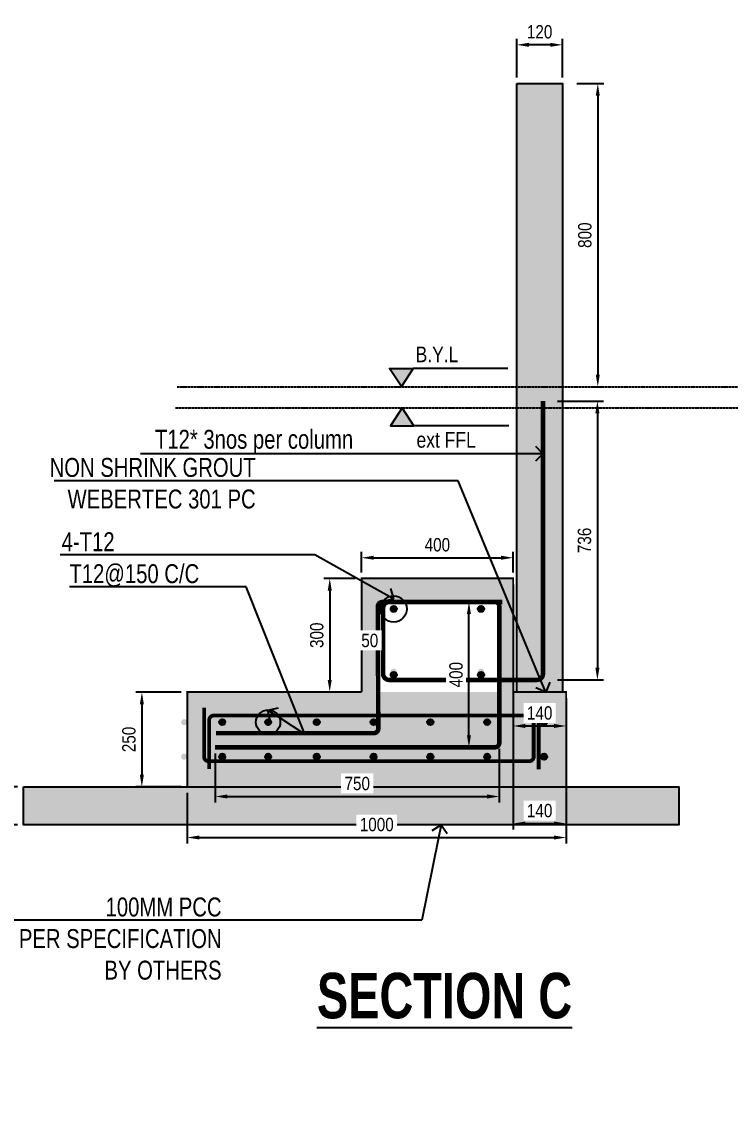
# Model space of a CAD drawing. Header units: centimetres. Extents: x -6122352 to 6876996, y -1694241 to 2592194.
# Drawn here: x 2996573 to 2998443, y -658857 to -655979 of the extents above; entities that cross this region are included whole.
import ezdxf
from ezdxf import colors
from ezdxf.entities.mleader import LeaderData, LeaderLine
from ezdxf.enums import TextEntityAlignment as Align
from ezdxf.math import Vec2, Vec3

# ---------------------------------------------------------------- set-up
doc = ezdxf.new("R2010")
doc.units = ezdxf.units.CM
doc.header["$MEASUREMENT"] = 0
doc.header["$PDMODE"] = 66
doc.header["$PDSIZE"] = 100
doc.linetypes.add('CENTER', pattern=[2, 1.25, -0.25, 0.25, -0.25])
doc.linetypes.add('MASTER PLAN (NICE 1-2)$0$CENTER', pattern=[2, 1.25, -0.25, 0.25, -0.25])
doc.layers.get('Defpoints').update_dxf_attribs({"color": 255, "linetype": 'CENTER'})
for name, color, linetype in [('00-MI-DIM', 7, 'Continuous'), ('A-GLASS HATCH', 7, 'Continuous'), ('JML-Dimension', 1, 'Continuous'), ('SECTION', 130, 'Continuous')]:
    doc.layers.add(name, color=color, linetype=linetype)
doc.styles.add('AR_TXT_1', font='swissc.ttf')
doc.styles.add('JWC 2.5MM', font='GOTHIC.TTF', dxfattribs={"width": 0.8, "height": 2.5})
doc.styles.add('JWC STD', font='swissc.ttf', dxfattribs={"width": 0.9})
doc.styles.add('txt-Pisa-std', font='arial.ttf', dxfattribs={"width": 0.8})
doc.dimstyles.new('JWC Swis', dxfattribs={"dimscale": 25, "dimtxt": 2.2, "dimasz": 2, "dimexe": 1, "dimexo": 1, "dimgap": 1, "dimtad": 1, "dimdec": 0, "dimzin": 0, "dimdsep": 46, "dimtxsty": 'AR_TXT_1', "dimcen": 0, "dimclrd": 1, "dimclre": 1, "dimclrt": 7, "dimadec": 0, "dimazin": 0, "dimtfac": 1, "dimtdec": 0, "dimtix": 1, "dimtofl": 0, "dimtmove": 0, "dimatfit": 3, "dimfxl": 1, "dimtfill": 1, "dimtfillclr": 256, "dimtolj": 1, "dimtzin": 0, "dimlwd": -1, "dimlwe": -1, "dimarcsym": 0})

# ---------------------------------------------------------------- blocks, each defined once
blk = doc.blocks.new('_Open90')
at = {"color": 0, "linetype": 'ByBlock', "lineweight": -2}
for p, q in [((0, 0), (-1, 0)), ((-0.5, 0.5), (0, 0)), ((0, 0), (-0.5, -0.5))]:
    blk.add_line(p, q, dxfattribs=at)
blk = doc.blocks.new('*D624')
at = {"layer": '00-MI-DIM', "color": 1, "ltscale": 20, "transparency": 16777216}
for p, q in [((2997009.8, -658014.4), (2997009.8, -658148.3)), ((2998009.8, -658014.4), (2998009.8, -658148.3)), ((2997041.8, -658132.3), (2997977.8, -658132.3))]:
    blk.add_line(p, q, dxfattribs=at)
for points in [[(2997041.8, -658126.9), (2997041.8, -658137.6), (2997009.8, -658132.3)], [(2997977.8, -658126.9), (2997977.8, -658137.6), (2998009.8, -658132.3)]]:
    blk.add_solid(points, dxfattribs=at)
at = {"layer": 'Defpoints', "color": 0, "ltscale": 20, "transparency": 16777216}
for p in [(2997009.8, -657998.4), (2998009.8, -657998.4), (2998009.8, -658132.3)]:
    blk.add_point(p, dxfattribs=at)
at = {"layer": '00-MI-DIM', "color": 7, "ltscale": 20, "transparency": 16777216, "insert": (2997509.8, -658098.2), "char_height": 35.2, "attachment_point": 5, "style": 'AR_TXT_1', "bg_fill": 3, "box_fill_scale": 1.25, "bg_fill_color": 256, "bg_fill_true_color": 13158600, "bg_fill_transparency": 0}
blk.add_mtext('\\A1;1000', dxfattribs=at)
blk = doc.blocks.new('*D623')
at = {"layer": '00-MI-DIM', "color": 1, "ltscale": 20, "transparency": 16777216}
for p, q in [((2996993.8, -657748.4), (2996873.8, -657748.4)), ((2996889.8, -657780.4), (2996889.8, -657966.4)), ((2996993.8, -657998.4), (2996873.8, -657998.4))]:
    blk.add_line(p, q, dxfattribs=at)
for points in [[(2996884.5, -657780.4), (2996895.1, -657780.4), (2996889.8, -657748.4)], [(2996884.5, -657966.4), (2996895.1, -657966.4), (2996889.8, -657998.4)]]:
    blk.add_solid(points, dxfattribs=at)
at = {"layer": 'Defpoints', "color": 0, "ltscale": 20, "transparency": 16777216}
for p in [(2997009.8, -657748.4), (2996889.8, -657998.4), (2997009.8, -657998.4)]:
    blk.add_point(p, dxfattribs=at)
at = {"layer": '00-MI-DIM', "color": 7, "ltscale": 20, "transparency": 16777216, "insert": (2996855.7, -657873.4), "char_height": 35.2, "attachment_point": 5, "rotation": 90, "style": 'AR_TXT_1', "bg_fill": 3, "box_fill_scale": 1.25, "bg_fill_color": 256, "bg_fill_true_color": 13158600, "bg_fill_transparency": 0}
blk.add_mtext('\\A1;250', dxfattribs=at)
blk = doc.blocks.new('*D619')
at = {"layer": '00-MI-DIM', "color": 1, "ltscale": 20, "transparency": 16777216}
for p, q in [((2997869.8, -657464.4), (2997869.8, -658111.5)), ((2998009.8, -657764.4), (2998009.8, -658111.5)), ((2997901.8, -658095.5), (2997977.8, -658095.5))]:
    blk.add_line(p, q, dxfattribs=at)
for points in [[(2997901.8, -658090.2), (2997901.8, -658100.8), (2997869.8, -658095.5)], [(2997977.8, -658090.2), (2997977.8, -658100.8), (2998009.8, -658095.5)]]:
    blk.add_solid(points, dxfattribs=at)
at = {"layer": 'Defpoints', "color": 0, "ltscale": 20, "transparency": 16777216}
for p in [(2997869.8, -657448.4), (2998009.8, -657748.4), (2998009.8, -658095.5)]:
    blk.add_point(p, dxfattribs=at)
at = {"layer": '00-MI-DIM', "color": 7, "ltscale": 20, "transparency": 16777216, "insert": (2997939.8, -658061.4), "char_height": 35.2, "attachment_point": 5, "style": 'AR_TXT_1', "bg_fill": 3, "box_fill_scale": 1.25, "bg_fill_color": 256, "bg_fill_true_color": 13158600, "bg_fill_transparency": 0}
blk.add_mtext('\\A1;140', dxfattribs=at)
blk = doc.blocks.new('*D618')
at = {"layer": '00-MI-DIM', "color": 1, "ltscale": 20, "transparency": 16777216}
for p, q in [((2997879.7, -656126.4), (2997879.7, -656023.9)), ((2997999.7, -656126.4), (2997999.7, -656023.9)), ((2997967.7, -656039.9), (2997911.7, -656039.9))]:
    blk.add_line(p, q, dxfattribs=at)
for points in [[(2997911.7, -656034.6), (2997911.7, -656045.3), (2997879.7, -656039.9)], [(2997967.7, -656034.6), (2997967.7, -656045.3), (2997999.7, -656039.9)]]:
    blk.add_solid(points, dxfattribs=at)
at = {"layer": 'Defpoints', "color": 0, "ltscale": 20, "transparency": 16777216}
for p in [(2997879.7, -656039.9), (2997879.7, -656142.4), (2997999.7, -656142.4)]:
    blk.add_point(p, dxfattribs=at)
at = {"layer": '00-MI-DIM', "color": 7, "ltscale": 20, "transparency": 16777216, "insert": (2997939.7, -656005.8), "char_height": 35.2, "attachment_point": 5, "style": 'AR_TXT_1', "bg_fill": 3, "box_fill_scale": 1.25, "bg_fill_color": 256, "bg_fill_true_color": 13158600, "bg_fill_transparency": 0}
blk.add_mtext('\\A1;120', dxfattribs=at)
blk = doc.blocks.new('*D617')
at = {"layer": '00-MI-DIM', "color": 1, "ltscale": 20, "transparency": 16777216}
for p, q in [((2996561.7, -657998.4), (2996511.6, -657998.4)), ((2996527.6, -658066.5), (2996527.6, -658030.4)), ((2996561.7, -658098.5), (2996511.6, -658098.5))]:
    blk.add_line(p, q, dxfattribs=at)
for points in [[(2996522.3, -658030.4), (2996532.9, -658030.4), (2996527.6, -657998.4)], [(2996522.3, -658066.5), (2996532.9, -658066.5), (2996527.6, -658098.5)]]:
    blk.add_solid(points, dxfattribs=at)
at = {"layer": 'Defpoints', "color": 0, "ltscale": 20, "transparency": 16777216}
for p in [(2996577.7, -657998.4), (2996577.7, -658098.5)]:
    blk.add_point(p, dxfattribs=at)
at = {"layer": '00-MI-DIM', "color": 7, "ltscale": 20, "transparency": 16777216, "insert": (2996493.5, -658048.4), "char_height": 35.2, "attachment_point": 5, "rotation": 90, "style": 'AR_TXT_1', "bg_fill": 3, "box_fill_scale": 1.25, "bg_fill_color": 256, "bg_fill_true_color": 13158600, "bg_fill_transparency": 0}
blk.add_mtext('\\A1;100', dxfattribs=at)
at = {"layer": 'Defpoints', "color": 0, "ltscale": 20, "transparency": 16777216}
blk.add_point((2996527.6, -657998.4), dxfattribs=at)
blk = doc.blocks.new('*D616')
at = {"layer": '00-MI-DIM', "color": 1, "ltscale": 20, "transparency": 16777216}
for p, q in [((2997986.9, -656980.2), (2998108.2, -656980.2)), ((2998092.2, -657012.2), (2998092.2, -657684.3)), ((2997986.9, -657716.3), (2998108.2, -657716.3))]:
    blk.add_line(p, q, dxfattribs=at)
for points in [[(2998086.9, -657012.2), (2998097.6, -657012.2), (2998092.2, -656980.2)], [(2998086.9, -657684.3), (2998097.6, -657684.3), (2998092.2, -657716.3)]]:
    blk.add_solid(points, dxfattribs=at)
at = {"layer": 'Defpoints', "color": 0, "ltscale": 20, "transparency": 16777216}
for p in [(2997970.9, -656980.2), (2997970.9, -657716.3), (2998092.2, -657716.3)]:
    blk.add_point(p, dxfattribs=at)
at = {"layer": '00-MI-DIM', "color": 7, "ltscale": 20, "transparency": 16777216, "insert": (2998058.2, -657348.2), "char_height": 35.2, "attachment_point": 5, "rotation": 90, "style": 'AR_TXT_1', "bg_fill": 3, "box_fill_scale": 1.25, "bg_fill_color": 256, "bg_fill_true_color": 13158600, "bg_fill_transparency": 0}
blk.add_mtext('\\A1;736', dxfattribs=at)
blk = doc.blocks.new('*D601')
at = {"layer": '00-MI-DIM', "color": 1, "ltscale": 20, "transparency": 16777216}
for p, q in [((2997833.2, -657898.3), (2997833.2, -658040)), ((2997083.3, -657910.3), (2997083.3, -658040)), ((2997115.3, -658024), (2997801.2, -658024))]:
    blk.add_line(p, q, dxfattribs=at)
for points in [[(2997115.3, -658018.7), (2997115.3, -658029.3), (2997083.3, -658024)], [(2997801.2, -658018.7), (2997801.2, -658029.3), (2997833.2, -658024)]]:
    blk.add_solid(points, dxfattribs=at)
at = {"layer": 'Defpoints', "color": 0, "ltscale": 20, "transparency": 16777216}
for p in [(2997083.3, -657894.3), (2997833.2, -657882.3), (2997833.2, -658024)]:
    blk.add_point(p, dxfattribs=at)
at = {"layer": '00-MI-DIM', "color": 7, "ltscale": 20, "transparency": 16777216, "insert": (2997458.3, -657989.9), "char_height": 35.2, "attachment_point": 5, "style": 'AR_TXT_1', "bg_fill": 3, "box_fill_scale": 1.25, "bg_fill_color": 256, "bg_fill_true_color": 13158600, "bg_fill_transparency": 0}
blk.add_mtext('\\A1;750', dxfattribs=at)
blk = doc.blocks.new('*D600')
at = {"layer": '00-MI-DIM', "color": 1, "ltscale": 20, "transparency": 16777216}
for p, q in [((2997740.8, -657510.6), (2997737.1, -657510.6)), ((2997753.1, -657862.3), (2997753.1, -657542.6)), ((2997740.8, -657894.3), (2997737.1, -657894.3))]:
    blk.add_line(p, q, dxfattribs=at)
for points in [[(2997747.8, -657542.6), (2997758.4, -657542.6), (2997753.1, -657510.6)], [(2997747.8, -657862.3), (2997758.4, -657862.3), (2997753.1, -657894.3)]]:
    blk.add_solid(points, dxfattribs=at)
at = {"layer": 'Defpoints', "color": 0, "ltscale": 20, "transparency": 16777216}
for p in [(2997753.1, -657510.6), (2997756.8, -657510.6), (2997756.8, -657894.3)]:
    blk.add_point(p, dxfattribs=at)
at = {"layer": '00-MI-DIM', "color": 7, "ltscale": 20, "transparency": 16777216, "insert": (2997719.1, -657702.5), "char_height": 35.2, "attachment_point": 5, "rotation": 90, "style": 'AR_TXT_1', "bg_fill": 3, "box_fill_scale": 1.25, "bg_fill_color": 256, "bg_fill_true_color": 13158600, "bg_fill_transparency": 0}
blk.add_mtext('\\A1;400', dxfattribs=at)
blk = doc.blocks.new('*D598')
at = {"layer": '00-MI-DIM', "color": 1, "ltscale": 20, "transparency": 16777216}
for p, q in [((2997469.8, -657614.4), (2997469.8, -657662.3)), ((2997513, -657614.2), (2997513, -657662.3))]:
    blk.add_line(p, q, dxfattribs=at)
at = {"layer": '00-MI-DIM', "color": 7, "ltscale": 20, "transparency": 16777216, "insert": (2997491.4, -657612.3), "char_height": 35.2, "attachment_point": 5, "style": 'AR_TXT_1', "bg_fill": 3, "box_fill_scale": 1.25, "bg_fill_color": 256, "bg_fill_true_color": 13158600, "bg_fill_transparency": 0}
blk.add_mtext('\\A1;50', dxfattribs=at)
at = {"layer": 'Defpoints', "color": 0, "ltscale": 20, "transparency": 16777216}
for p in [(2997469.8, -657598.4), (2997513, -657598.2), (2997513, -657646.3)]:
    blk.add_point(p, dxfattribs=at)
blk = doc.blocks.new('*D595')
at = {"layer": '00-MI-DIM', "color": 1, "ltscale": 20, "transparency": 16777216}
for p, q in [((2997453.8, -657448.4), (2997369.7, -657448.4)), ((2997385.7, -657480.4), (2997385.7, -657716.4)), ((2997453.8, -657748.4), (2997369.7, -657748.4))]:
    blk.add_line(p, q, dxfattribs=at)
for points in [[(2997380.4, -657480.4), (2997391, -657480.4), (2997385.7, -657448.4)], [(2997380.4, -657716.4), (2997391, -657716.4), (2997385.7, -657748.4)]]:
    blk.add_solid(points, dxfattribs=at)
at = {"layer": 'Defpoints', "color": 0, "ltscale": 20, "transparency": 16777216}
for p in [(2997469.8, -657448.4), (2997385.7, -657748.4), (2997469.8, -657748.4)]:
    blk.add_point(p, dxfattribs=at)
at = {"layer": '00-MI-DIM', "color": 7, "ltscale": 20, "transparency": 16777216, "insert": (2997351.6, -657598.4), "char_height": 35.2, "attachment_point": 5, "rotation": 90, "style": 'AR_TXT_1', "bg_fill": 3, "box_fill_scale": 1.25, "bg_fill_color": 256, "bg_fill_true_color": 13158600, "bg_fill_transparency": 0}
blk.add_mtext('\\A1;300', dxfattribs=at)
blk = doc.blocks.new('*D594')
at = {"layer": '00-MI-DIM', "color": 1, "ltscale": 20, "transparency": 16777216}
for p, q in [((2997469.8, -657432.4), (2997469.8, -657377.8)), ((2997869.8, -657432.4), (2997869.8, -657377.8)), ((2997501.8, -657393.8), (2997837.8, -657393.8))]:
    blk.add_line(p, q, dxfattribs=at)
for points in [[(2997501.8, -657388.4), (2997501.8, -657399.1), (2997469.8, -657393.8)], [(2997837.8, -657388.4), (2997837.8, -657399.1), (2997869.8, -657393.8)]]:
    blk.add_solid(points, dxfattribs=at)
at = {"layer": 'Defpoints', "color": 0, "ltscale": 20, "transparency": 16777216}
for p in [(2997869.8, -657393.8), (2997469.8, -657448.4), (2997869.8, -657448.4)]:
    blk.add_point(p, dxfattribs=at)
at = {"layer": '00-MI-DIM', "color": 7, "ltscale": 20, "transparency": 16777216, "insert": (2997669.8, -657359.7), "char_height": 35.2, "attachment_point": 5, "style": 'AR_TXT_1', "bg_fill": 3, "box_fill_scale": 1.25, "bg_fill_color": 256, "bg_fill_true_color": 13158600, "bg_fill_transparency": 0}
blk.add_mtext('\\A1;400', dxfattribs=at)
blk = doc.blocks.new('*D593')
at = {"layer": '00-MI-DIM', "color": 1, "ltscale": 20, "transparency": 16777216}
for p, q in [((2997869.8, -657764.4), (2997869.8, -657853.8)), ((2998009.8, -657764.4), (2998009.8, -657853.8)), ((2997901.8, -657837.8), (2997977.8, -657837.8))]:
    blk.add_line(p, q, dxfattribs=at)
for points in [[(2997901.8, -657832.5), (2997901.8, -657843.1), (2997869.8, -657837.8)], [(2997977.8, -657832.5), (2997977.8, -657843.1), (2998009.8, -657837.8)]]:
    blk.add_solid(points, dxfattribs=at)
at = {"layer": 'Defpoints', "color": 0, "ltscale": 20, "transparency": 16777216}
for p in [(2997869.8, -657748.4), (2998009.8, -657748.4), (2998009.8, -657837.8)]:
    blk.add_point(p, dxfattribs=at)
at = {"layer": '00-MI-DIM', "color": 7, "ltscale": 20, "transparency": 16777216, "insert": (2997939.8, -657803.7), "char_height": 35.2, "attachment_point": 5, "style": 'AR_TXT_1', "bg_fill": 3, "box_fill_scale": 1.25, "bg_fill_color": 256, "bg_fill_true_color": 13158600, "bg_fill_transparency": 0}
blk.add_mtext('\\A1;140', dxfattribs=at)
blk = doc.blocks.new('*U116')
at = {"layer": 'JML-Dimension'}
h = blk.add_hatch(color=10, dxfattribs=at)
h.dxf.hatch_style = 1
h.paths.add_polyline_path([(0, 0), (-1.54, 2.37), (1.54, 2.37)])
blk.add_line((13.98, 2.37), (1.54, 2.37), dxfattribs=at)
blk.add_lwpolyline([(0, 0), (-1.54, 2.37), (1.54, 2.37), (0, 0)], dxfattribs=at)
at = {"color": 5, "style": 'txt-Pisa-std', "width": 0.8}
blk.add_attdef('+0.0', text='', height=2.5, dxfattribs=at).set_placement((1.87, 2.37), align=Align.BOTTOM_LEFT)
blk = doc.blocks.new('*D575')
at = {"layer": '00-MI-DIM', "color": 1, "ltscale": 20, "transparency": 16777216}
for p, q in [((2998038.1, -656142.4), (2998109.2, -656142.4)), ((2998093.2, -656174.4), (2998093.2, -656910.4)), ((2998081.1, -656942.4), (2998109.2, -656942.4))]:
    blk.add_line(p, q, dxfattribs=at)
for points in [[(2998087.9, -656174.4), (2998098.6, -656174.4), (2998093.2, -656142.4)], [(2998087.9, -656910.4), (2998098.6, -656910.4), (2998093.2, -656942.4)]]:
    blk.add_solid(points, dxfattribs=at)
at = {"layer": 'Defpoints', "color": 0, "ltscale": 20, "transparency": 16777216}
for p in [(2998022.1, -656142.4), (2998065.1, -656942.4), (2998093.2, -656942.4)]:
    blk.add_point(p, dxfattribs=at)
at = {"layer": '00-MI-DIM', "color": 7, "ltscale": 20, "transparency": 16777216, "insert": (2998059.2, -656542.4), "char_height": 35.2, "attachment_point": 5, "rotation": 90, "style": 'AR_TXT_1', "bg_fill": 3, "box_fill_scale": 1.25, "bg_fill_color": 256, "bg_fill_true_color": 13158600, "bg_fill_transparency": 0}
blk.add_mtext('\\A1;800', dxfattribs=at)

msp = doc.modelspace()

# ---------------------------------------------------------------- hatches: boundary and pattern name
at = {"layer": 'A-GLASS HATCH'}
h = msp.add_hatch(dxfattribs=at)
h.set_pattern_fill('DOTS', color=256, scale=250)
h.paths.add_polyline_path([(2996577.67427, -657998.35848), (2998307.21221, -657998.35848), (2998307.21221, -658098.47966), (2996577.67427, -658098.47966)])
at = {"layer": 'SECTION', "ltscale": 20, "transparency": 33554592}
h = msp.add_hatch(dxfattribs=at)
h.set_pattern_fill('AR-CONC', color=8, scale=3)
h.set_pattern_definition([(50, (-6611743.943, -3485744.252), (21.517805478, -1.88256405), [2.25, -24.75]), (355, (-6611743.943, -3485744.252), (-4.16254001, 22.56576401), [1.8, -19.8]), (100.45144446, (-6611742.15, -3485744.409), (17.3552654, 20.68319973), [1.91220576, -21.03426336]), (46.1842, (-6611743.943, -3485738.252), (32.01723992, -4.965578424), [3.375, -37.125]), (96.6356355, (-6611741.275, -3485738.666), (28.03985837, 29.22355802), [2.86831026, -31.5514128]), (351.184164, (-6611743.943, -3485738.252), (28.03985835, 29.22355801), [2.7, -29.70000003]), (21, (-6611740.943, -3485739.752), (17.907211564, -12.07856672), [2.25, -24.75]), (326, (-6611740.943, -3485739.752), (7.29945996, 21.75450135), [1.8, -19.8]), (71.45144474, (-6611739.45, -3485740.759), (25.2066713, 9.675934584), [1.9122057, -21.03426336]), (37.5, (-6611743.943, -3485744.252), (0.3647956595, 9.986815615), [0, -19.56, 0, -20.1, 0, -19.875]), (7.5, (-6611743.943, -3485744.252), (7.892086123, 11.832351356), [0, -11.46, 0, -19.11, 0, -7.575]), (327.5, (-6611750.633, -3485744.252), (16.014673085, -0.676646152), [0, -7.5, 0, -23.4, 0, -31.05]), (317.5, (-6611753.633, -3485744.252), (17.49558508, 3.00314947), [0, -9.75, 0, -15.54, 0, -22.05])])
h.paths.add_polyline_path([(2997999.7802, -657962.35848), (2997999.74996, -656142.35848), (2997879.74996, -656142.35848), (2997879.7802, -657962.35848)])
h = msp.add_hatch(dxfattribs=at)
h.set_pattern_fill('AR-CONC', color=8, scale=3)
h.set_pattern_definition([(50, (-6611743.943, -3485530.252), (21.517805478, -1.88256405), [2.25, -24.75]), (355, (-6611743.943, -3485530.252), (-4.16254001, 22.56576401), [1.8, -19.8]), (100.45144446, (-6611742.15, -3485530.409), (17.3552654, 20.68319973), [1.91220576, -21.03426336]), (46.1842, (-6611743.943, -3485524.252), (32.01723992, -4.965578424), [3.375, -37.125]), (96.6356355, (-6611741.275, -3485524.666), (28.03985837, 29.22355802), [2.86831026, -31.5514128]), (351.184164, (-6611743.943, -3485524.252), (28.03985835, 29.22355801), [2.7, -29.70000003]), (21, (-6611740.943, -3485525.752), (17.907211564, -12.07856672), [2.25, -24.75]), (326, (-6611740.943, -3485525.752), (7.29945996, 21.75450135), [1.8, -19.8]), (71.45144474, (-6611739.45, -3485526.759), (25.2066713, 9.675934584), [1.9122057, -21.03426336]), (37.5, (-6611743.943, -3485530.252), (0.3647956595, 9.986815615), [0, -19.56, 0, -20.1, 0, -19.875]), (7.5, (-6611743.943, -3485530.252), (7.892086123, 11.832351356), [0, -11.46, 0, -19.11, 0, -7.575]), (327.5, (-6611750.633, -3485530.252), (16.014673085, -0.676646152), [0, -7.5, 0, -23.4, 0, -31.05]), (317.5, (-6611753.633, -3485530.252), (17.49558508, 3.00314947), [0, -9.75, 0, -15.54, 0, -22.05])])
edge = h.paths.add_edge_path(flags=17)
edge.add_arc((2997554.54403, -657528.98555), 8, 0, 360)
edge = h.paths.add_edge_path(flags=17)
edge.add_arc((2997785.01637, -657528.98555), 8, 0, 360)
edge = h.paths.add_edge_path(flags=17)
edge.add_arc((2997554.54403, -657694.11198), 8, 0, 360)
edge = h.paths.add_edge_path(flags=17)
edge.add_arc((2997785.01637, -657694.11198), 8, 0, 360)
h.paths.add_polyline_path([(2997513.89175, -657748.35848), (2997513.89175, -657810.31679), (2997833.23738, -657810.31679), (2997833.23738, -657748.35848)], flags=17)
h.paths.add_polyline_path([(2997009.7802, -657810.31679), (2997009.7802, -657936.40017), (2997937.33239, -657936.40017), (2997937.33239, -657810.31679)], flags=17)
edge = h.paths.add_edge_path(flags=16)
edge.add_arc((2997501.30176, -657827.83347), 8, 0, 360)
edge = h.paths.add_edge_path(flags=16)
edge.add_arc((2997651.30176, -657827.83347), 8, 0, 360)
edge = h.paths.add_edge_path(flags=16)
edge.add_arc((2997501.30176, -657918.88349), 8, 0, 360)
edge = h.paths.add_edge_path(flags=16)
edge.add_arc((2997651.30176, -657918.88349), 8, 0, 360)
edge = h.paths.add_edge_path(flags=16)
edge.add_arc((2997351.30176, -657827.83347), 8, 0, 360)
edge = h.paths.add_edge_path(flags=16)
edge.add_arc((2997801.30176, -657827.83347), 8, 0, 360)
edge = h.paths.add_edge_path(flags=16)
edge.add_arc((2997351.30176, -657918.88349), 8, 0, 360)
edge = h.paths.add_edge_path(flags=16)
edge.add_arc((2997801.30176, -657918.88349), 8, 0, 360)
edge = h.paths.add_edge_path(flags=16)
edge.add_arc((2997223.16513, -657827.83347), 8, 0, 360)
edge = h.paths.add_edge_path(flags=16)
edge.add_arc((2997223.16513, -657918.88349), 8, 0, 360)
edge = h.paths.add_edge_path(flags=16)
edge.add_arc((2997101.84229, -657827.83347), 8, 0, 360)
edge = h.paths.add_edge_path(flags=16)
edge.add_arc((2997101.84229, -657918.88349), 8, 0, 360)
edge = h.paths.add_edge_path()
edge.add_arc((2997001.30176, -657827.83347), 8, 0, 360)
edge = h.paths.add_edge_path()
edge.add_arc((2997001.30176, -657918.88349), 8, 0, 360)
h.paths.add_polyline_path([(2997513.89175, -657810.31679), (2997513.89175, -657748.35848), (2997469.7802, -657748.35848), (2997009.7802, -657748.35848), (2997009.7802, -657998.35848), (2998009.7802, -657998.35848), (2998009.7802, -657748.35848), (2997833.23738, -657748.35848), (2997833.23738, -657810.31679), (2997937.33239, -657810.31679), (2997937.33239, -657936.40017), (2997009.7802, -657936.40017), (2997009.7802, -657810.31679)])
edge = h.paths.add_edge_path(flags=16)
edge.add_arc((2997951.30176, -657827.83347), 8, 0, 360)
edge = h.paths.add_edge_path(flags=16)
edge.add_arc((2997951.30176, -657918.88349), 8, 0, 360)
h.paths.add_polyline_path([(2997833.23738, -657510.06098), (2997833.23738, -657748.35848), (2997869.7802, -657748.35848), (2997869.7802, -657448.35848), (2997469.7802, -657448.35848), (2997469.7802, -657748.35848), (2997513.89175, -657748.35848), (2997513.89175, -657510.06098)])
at = {"layer": 'SECTION'}
h = msp.add_hatch(color=2, dxfattribs=at)
h.dxf.hatch_style = 1
h.paths.add_polyline_path([(2997546.54403, -657528.98555, 1), (2997562.54403, -657528.98555, 1)])
h = msp.add_hatch(color=2, dxfattribs=at)
h.dxf.hatch_style = 1
h.paths.add_polyline_path([(2997777.01637, -657528.98555, 1), (2997793.01637, -657528.98555, 1)])
h = msp.add_hatch(color=2, dxfattribs=at)
h.dxf.hatch_style = 1
h.paths.add_polyline_path([(2997546.54403, -657702.76851, 1), (2997562.54403, -657702.76851, 1)])
h = msp.add_hatch(color=2, dxfattribs=at)
h.dxf.hatch_style = 1
h.paths.add_polyline_path([(2997777.01637, -657702.76851, 1), (2997793.01637, -657702.76851, 1)])
h = msp.add_hatch(color=2, dxfattribs=at)
h.dxf.hatch_style = 1
h.paths.add_polyline_path([(2997093.84229, -657827.83347, 1), (2997109.84229, -657827.83347, 1)])
h = msp.add_hatch(color=2, dxfattribs=at)
h.dxf.hatch_style = 1
h.paths.add_polyline_path([(2997215.16513, -657827.83347, 1), (2997231.16513, -657827.83347, 1)])
h = msp.add_hatch(color=2, dxfattribs=at)
h.dxf.hatch_style = 1
h.paths.add_polyline_path([(2997343.30176, -657827.83347, 1), (2997359.30176, -657827.83347, 1)])
h = msp.add_hatch(color=2, dxfattribs=at)
h.dxf.hatch_style = 1
h.paths.add_polyline_path([(2997493.30176, -657827.83347, 1), (2997509.30176, -657827.83347, 1)])
h = msp.add_hatch(color=2, dxfattribs=at)
h.dxf.hatch_style = 1
h.paths.add_polyline_path([(2997643.30176, -657827.83347, 1), (2997659.30176, -657827.83347, 1)])
h = msp.add_hatch(color=2, dxfattribs=at)
h.dxf.hatch_style = 1
h.paths.add_polyline_path([(2997793.30176, -657827.83347, 1), (2997809.30176, -657827.83347, 1)])
h = msp.add_hatch(color=2, dxfattribs=at)
h.dxf.hatch_style = 1
h.paths.add_polyline_path([(2997943.30176, -657827.83347, 1), (2997959.30176, -657827.83347, 1)])
h = msp.add_hatch(color=2, dxfattribs=at)
h.dxf.hatch_style = 1
h.paths.add_polyline_path([(2997109.84229, -657918.88349, 1), (2997093.84229, -657918.88349, 1)])
h = msp.add_hatch(color=2, dxfattribs=at)
h.dxf.hatch_style = 1
h.paths.add_polyline_path([(2997231.16513, -657918.88349, 1), (2997215.16513, -657918.88349, 1)])
h = msp.add_hatch(color=2, dxfattribs=at)
h.dxf.hatch_style = 1
h.paths.add_polyline_path([(2997359.30176, -657918.88349, 1), (2997343.30176, -657918.88349, 1)])
h = msp.add_hatch(color=2, dxfattribs=at)
h.dxf.hatch_style = 1
h.paths.add_polyline_path([(2997509.30176, -657918.88349, 1), (2997493.30176, -657918.88349, 1)])
h = msp.add_hatch(color=2, dxfattribs=at)
h.dxf.hatch_style = 1
h.paths.add_polyline_path([(2997659.30176, -657918.88349, 1), (2997643.30176, -657918.88349, 1)])
h = msp.add_hatch(color=2, dxfattribs=at)
h.dxf.hatch_style = 1
h.paths.add_polyline_path([(2997809.30176, -657918.88349, 1), (2997793.30176, -657918.88349, 1)])
h = msp.add_hatch(color=2, dxfattribs=at)
h.dxf.hatch_style = 1
h.paths.add_polyline_path([(2997959.30176, -657918.88349, 1), (2997943.30176, -657918.88349, 1)])

# ---------------------------------------------------------------- linework, layer by layer
at = {"color": 0, "linetype": 'MASTER PLAN (NICE 1-2)$0$CENTER', "ltscale": 2}
for points in [[(2996982.89041, -656942.35848), (3000829.97826, -656942.35848)], [(2996978.29204, -656998.11887), (3000825.37989, -656998.11887)]]:
    msp.add_lwpolyline(points, dxfattribs=at)
at = {"color": 12, "ltscale": 20, "const_width": 12}
msp.add_lwpolyline([(2997841.28148, -657510.61389), (2997542.6754, -657510.61389, 0.4142135624), (2997526.6754, -657526.61389), (2997526.6754, -657700.27709, 0.4142135624), (2997542.6754, -657716.27709), (2997932.59368, -657716.27709, 0.4142135624), (2997948.59368, -657700.27709), (2997948.59368, -656980.21977)], format="xyb", dxfattribs=at)
at = {"color": 5, "ltscale": 20, "const_width": 12}
msp.add_lwpolyline([(2997085.1971, -657856.86699), (2997501.85119, -657856.86699, 0.4152021936), (2997513.85112, -657844.8265), (2997512.76397, -657522.63363, -0.4146966643), (2997524.7432, -657510.59315), (2997821.21668, -657510.08171, -0.4147189189), (2997833.23738, -657522.08169), (2997833.23738, -657882.33965, -0.4142135624), (2997821.23738, -657894.33965), (2997083.2648, -657894.33965)], format="xyb", dxfattribs=at)
at = {"color": 8, "ltscale": 20, "const_width": 10}
for points in [[(2997054.01323, -657789.8962), (2997054.01323, -657918.94652, 0.4142135624), (2997066.01323, -657930.94652), (2997912.11009, -657930.94652, 0.4142135624), (2997924.11009, -657918.94652), (2997924.11009, -657789.04097)], [(2997067.51099, -657951.47912), (2997067.51099, -657822.4288, -0.4142135624), (2997079.51099, -657810.4288), (2997925.33239, -657810.31679, -0.4142135624), (2997937.33239, -657822.31679), (2997937.33239, -657952.22235)]]:
    msp.add_lwpolyline(points, format="xyb", dxfattribs=at)
at = {"ltscale": 20}
msp.add_lwpolyline([(2996577.67427, -657998.35848), (2998307.21221, -657998.35848), (2998307.21221, -658098.47966), (2996577.67427, -658098.47966)], close=True, dxfattribs=at)
at = {"layer": 'SECTION', "color": 0, "ltscale": 20}
msp.add_lwpolyline([(2997879.74996, -656142.35848), (2997999.74996, -656142.35848), (2997999.7802, -657748.35848), (2997879.7802, -657748.35848)], close=True, dxfattribs=at)
at = {"layer": 'SECTION', "color": 38, "true_color": 0x612b05, "const_width": 5}
for points in [[(2997469.7802, -657748.35848), (2997469.7802, -657448.35848), (2997869.7802, -657448.35848), (2997869.7802, -657748.35848)], [(2997869.7802, -657748.35848), (2998009.7802, -657748.35848), (2998009.7802, -657998.35848), (2997009.7802, -657998.35848), (2997009.7802, -657748.35848), (2997469.7802, -657748.35848)]]:
    msp.add_lwpolyline(points, dxfattribs=at)
at = {"layer": 'SECTION', "color": 6, "ltscale": 20}
for centre, radius in [((2997554.54403, -657528.98555), 34.66339), ((2997223.16513, -657827.83347), 32.11171)]:
    msp.add_circle(centre, radius, dxfattribs=at)
at = {"layer": 'SECTION'}
for centre in [(2997554.54403, -657528.98555), (2997785.01637, -657528.98555), (2997554.54403, -657702.76851), (2997785.01637, -657702.76851), (2997101.84229, -657827.83347), (2997223.16513, -657827.83347), (2997351.30176, -657827.83347), (2997501.30176, -657827.83347), (2997651.30176, -657827.83347), (2997801.30176, -657827.83347), (2997951.30176, -657827.83347), (2997101.84229, -657918.88349), (2997223.16513, -657918.88349), (2997351.30176, -657918.88349), (2997501.30176, -657918.88349), (2997651.30176, -657918.88349), (2997801.30176, -657918.88349), (2997951.30176, -657918.88349)]:
    msp.add_circle(centre, 8, dxfattribs=at)

# ---------------------------------------------------------------- block references
at = {"layer": 'SECTION', "color": 6}
ref = msp.add_blockref('*U116', (2997574.76479, -656942.22752), dxfattribs=dict(at, xscale=20.09523259068813, yscale=20.09523259068813, zscale=20.09523259068813))
ref.add_attrib('+0.0', 'B.Y.L ', (2997612.35471, -656877.73416), dxfattribs={"layer": 'JML-Dimension', "color": 5, "height": 41.340226, "style": 'txt-Pisa-std', "width": 0.8})
ref = msp.add_blockref('*U116', (2997577.11814, -656998.11887), dxfattribs=dict(at, xscale=-20.09523259068813, yscale=20.09523259068813, zscale=20.09523259068813, rotation=179.9999999991332))
ref.add_attrib('+0.0', 'ext FFL', (2997614.70805, -657103.27567), dxfattribs={"layer": 'JML-Dimension', "color": 5, "height": 41.340226, "style": 'txt-Pisa-std', "width": 0.8})

# ---------------------------------------------------------------- texts
at = {"layer": 'SECTION', "color": 0, "insert": (2997351.97964, -658489.47175), "char_height": 120, "attachment_point": 1, "style": 'JWC STD'}
msp.add_mtext_dynamic_manual_height_columns('{\\fSwis721 Cn BT|b1|i0|c0|p34;\\LSECTION C}', width=1995.6601303, gutter_width=10, heights=[0], dxfattribs=at)

# ---------------------------------------------------------------- leaders
at = {"layer": 'SECTION', "color": 0, "ltscale": 20}
ml = msp.add_multileader_mtext('Standard', dxfattribs=at)
ml.set_content('T12* 3nos per column', style='JWC 2.5MM')
ml.set_leader_properties()
ml.set_arrow_properties(name='OPEN90')
ml.build(insert=Vec2(0, 0))
ml.multileader.update_dxf_attribs({"text_right_attachment_type": 6, "dogleg_length": 0.36, "arrow_head_size": 40, "scale": 20})
ctx = ml.context
ctx.base_point, ctx.scale, ctx.char_height, ctx.arrow_head_size, ctx.landing_gap_size, ctx.plane_origin = Vec3(2996877.71331, -657087.82015), 20, 50, 40, 1.8, Vec3(2997628.92311, -657444.49971)
ctx.right_attachment, ctx.text_align_type = 6, 2
notes = []
notes.append((ctx, [(1, (1, 1, 0), (2997571.25733, -657119.58425), (-1, 0), 121.86788, [(1, [(2997948.59368, -657119.14873)], 0, [])])]))
ctx.mtext.insert, ctx.mtext.alignment, ctx.mtext.flow_direction = Vec3(2997447.58945, -657056.05604), 3, 5
ml = msp.add_multileader_mtext('Standard', dxfattribs=at)
ml.set_content('NON SHRINK GROUT\\PWEBERTEC 301 PC', style='JWC 2.5MM')
ml.set_leader_properties()
ml.set_arrow_properties(name='OPEN90')
ml.build(insert=Vec2(0, 0))
ml.multileader.update_dxf_attribs({"text_right_attachment_type": 6, "dogleg_length": 0.36, "arrow_head_size": 40, "scale": 20})
ctx = ml.context
ctx.base_point, ctx.scale, ctx.char_height, ctx.arrow_head_size, ctx.landing_gap_size, ctx.plane_origin = Vec3(2996655.29922, -657156.0282), 20, 50, 40, 1.8, Vec3(2997956.01582, -657962.30327)
ctx.right_attachment, ctx.text_align_type = 6, 2
notes.append((ctx, [(1, (1, 1, 0), (2997724.62764, -657190.39937), (-1, 0), 532.64888, [(0, [(2997956.01582, -657748.30327)], 0, [])])]))
ctx.mtext.insert, ctx.mtext.alignment, ctx.mtext.flow_direction = Vec3(2997190.17876, -657130.39937), 3, 5
ml = msp.add_multileader_mtext('Standard', dxfattribs=at)
ml.set_content('4-T12', style='JWC 2.5MM')
ml.set_leader_properties()
ml.set_arrow_properties(name='OPEN90')
ml.build(insert=Vec2(0, 0))
ml.multileader.update_dxf_attribs({"text_right_attachment_type": 6, "dogleg_length": 0.36, "arrow_head_size": 40, "scale": 20})
ctx = ml.context
ctx.base_point, ctx.scale, ctx.char_height, ctx.arrow_head_size, ctx.landing_gap_size, ctx.plane_origin = Vec3(2996684.72863, -657351.46174), 20, 50, 40, 1.8, Vec3(2997553.89175, -657716.06098)
ctx.right_attachment, ctx.text_align_type = 6, 2
notes.append((ctx, [(1, (1, 1, 0), (2997346.34084, -657386.46174), (-1, 0), 526.67298, [(0, [(2997553.89175, -657502.06098)], 0, [])])]))
ctx.mtext.insert, ctx.mtext.alignment, ctx.mtext.flow_direction = Vec3(2996817.86785, -657326.46174), 3, 5
ml = msp.add_multileader_mtext('Standard', dxfattribs=at)
ml.set_content('T12@150 C/C', style='JWC 2.5MM')
ml.set_leader_properties()
ml.set_arrow_properties(name='OPEN90')
ml.build(insert=Vec2(0, 0))
ml.multileader.update_dxf_attribs({"text_right_attachment_type": 6, "dogleg_length": 0.36, "arrow_head_size": 40, "scale": 20})
ctx = ml.context
ctx.base_point, ctx.scale, ctx.char_height, ctx.arrow_head_size, ctx.landing_gap_size, ctx.plane_origin = Vec3(2996686.8562, -657439.21094), 20, 50, 40, 1.8, Vec3(2997222.56634, -658009.72735)
ctx.right_attachment, ctx.text_align_type = 6, 2
notes.append((ctx, [(1, (1, 1, 0), (2997164.90057, -657470.81189), (-1, 0), 121.86788, [(1, [(2997222.56634, -657795.72735), (2997319.8226, -657859.3208)], 0, [])])]))
ctx.mtext.insert, ctx.mtext.alignment, ctx.mtext.flow_direction = Vec3(2997041.23268, -657410.81189), 3, 5
ml = msp.add_multileader_mtext('Standard', dxfattribs=at)
ml.set_content('100MM PCC \\PAS PER SPECIFICATION\\PBY OTHERS', style='JWC 2.5MM')
ml.set_leader_properties()
ml.set_arrow_properties(name='OPEN90')
ml.build(insert=Vec2(0, 0))
ml.multileader.update_dxf_attribs({"text_right_attachment_type": 6, "dogleg_length": 0.36, "arrow_head_size": 40, "scale": 20})
ctx = ml.context
ctx.base_point, ctx.scale, ctx.char_height, ctx.arrow_head_size, ctx.landing_gap_size, ctx.plane_origin = Vec3(2996507.88638, -658316.27251), 20, 50, 40, 1.8, Vec3(2997888.82624, -658805.39197)
ctx.right_attachment, ctx.text_align_type = 6, 2
notes.append((ctx, [(1, (1, 1, 0), (2997628.69641, -658350.64369), (-1, 0), 526.67298, [(0, [(2997679.89755, -658098.47966)], 0, [])])]))
ctx.mtext.insert, ctx.mtext.alignment, ctx.mtext.flow_direction = Vec3(2997100.22343, -658290.64369), 3, 5
for ctx, leaders in notes:
    for number, flags, end, landing, length, lines in leaders:
        leader = LeaderData()
        leader.index, (leader.has_last_leader_line, leader.has_dogleg_vector, leader.attachment_direction) = number, flags
        leader.last_leader_point, leader.dogleg_vector, leader.dogleg_length = Vec3(end), Vec3(landing), length
        for number, points, colour, breaks in lines:
            line = LeaderLine()
            line.index, line.vertices, line.color, line.breaks = number, Vec3.list(points), colors.encode_raw_color(colour), breaks
            leader.lines.append(line)
        ctx.leaders.append(leader)

# ---------------------------------------------------------------- next in the draw order: dimensions: what is measured, and where the dimension line sits
at = {"layer": '00-MI-DIM', "color": 6, "ltscale": 20}
for base, p1, p2, picture, middle in [((2997879.74996, -656039.93426), (2997999.74996, -656142.35848), (2997879.74996, -656142.35848), '*D618', (2997939.74996, -656005.84283)), ((2998009.7802, -658132.26428), (2997009.7802, -657998.35848), (2998009.7802, -657998.35848), '*D624', (2997509.7802, -658098.19571))]:
    dim = msp.add_linear_dim(base=base, p1=p1, p2=p2, dimstyle='JWC Swis', dxfattribs=at)
    dim.commit()
    dim.dimension.update_dxf_attribs({"geometry": picture, "text_midpoint": middle})
at = {"layer": '00-MI-DIM', "color": 10, "ltscale": 20}
dim = msp.add_linear_dim(base=(2998093.24244, -656942.35848), p1=(2998022.09312, -656142.35848), p2=(2998065.11411, -656942.35848), angle=90, dimstyle='JWC Swis', dxfattribs=at)
dim.commit()
dim.dimension.update_dxf_attribs({"geometry": '*D575', "text_midpoint": (2998059.17387, -656542.35848)})
at = {"layer": '00-MI-DIM', "color": 0, "ltscale": 20}
dim = msp.add_linear_dim(base=(2997513.01899, -657646.31427), p1=(2997469.7802, -657598.35848), p2=(2997513.01899, -657598.21258), text='50', dimstyle='JWC Swis', dxfattribs=at)
dim.commit()
dim.dimension.update_dxf_attribs({"geometry": '*D598', "text_midpoint": (2997491.39959, -657612.26856)})
at = {"layer": '00-MI-DIM', "ltscale": 20}
dim = msp.add_linear_dim(base=(2996527.6079, -657998.35848), p1=(2996577.67427, -658098.47966), p2=(2996577.67427, -657998.35848), angle=90, dimstyle='JWC Swis', dxfattribs=at)
dim.commit()
dim.dimension.update_dxf_attribs({"geometry": '*D617', "text_midpoint": (2996493.53933, -658048.41907)})

# ---------------------------------------------------------------- next in the draw order: dimensions: what is measured, and where the dimension line sits
dim = msp.add_linear_dim(base=(2997385.69479, -657748.35848), p1=(2997469.7802, -657448.35848), p2=(2997469.7802, -657748.35848), angle=90, dimstyle='JWC Swis', dxfattribs=at)
dim.commit()
dim.dimension.update_dxf_attribs({"geometry": '*D595', "text_midpoint": (2997351.64907, -657598.35848)})
at = {"layer": '00-MI-DIM', "color": 6, "ltscale": 20}
dim = msp.add_linear_dim(base=(2998009.7802, -658095.49135), p1=(2997869.7802, -657448.35848), p2=(2998009.7802, -657748.35848), dimstyle='JWC Swis', dxfattribs=at)
dim.commit()
dim.dimension.update_dxf_attribs({"geometry": '*D619', "text_midpoint": (2997939.7802, -658061.42278)})
dim = msp.add_linear_dim(base=(2996889.80844, -657998.35848), p1=(2997009.7802, -657748.35848), p2=(2997009.7802, -657998.35848), angle=90, dimstyle='JWC Swis', dxfattribs=at)
dim.commit()
dim.dimension.update_dxf_attribs({"geometry": '*D623', "text_midpoint": (2996855.71701, -657873.35848)})
at = {"layer": '00-MI-DIM', "color": 0, "ltscale": 20}
dim = msp.add_linear_dim(base=(2997833.23738, -658023.98392), p1=(2997083.2648, -657894.33965), p2=(2997833.23738, -657882.33965), dimstyle='JWC Swis', dxfattribs=at)
dim.commit()
dim.dimension.update_dxf_attribs({"geometry": '*D601', "text_midpoint": (2997458.25109, -657989.93821)})

# ---------------------------------------------------------------- next in the draw order: dimensions: what is measured, and where the dimension line sits
at = {"layer": '00-MI-DIM', "ltscale": 20}
dim = msp.add_linear_dim(base=(2998092.24244, -657716.27709), p1=(2997970.93684, -656980.21977), p2=(2997970.93684, -657716.27709), angle=90, dimstyle='JWC Swis', dxfattribs=at)
dim.commit()
dim.dimension.update_dxf_attribs({"geometry": '*D616', "text_midpoint": (2998058.17387, -657348.24843)})
for base, p1, p2, picture, middle in [((2997869.7802, -657393.76549), (2997469.7802, -657448.35848), (2997869.7802, -657448.35848), '*D594', (2997669.7802, -657359.71977)), ((2998009.7802, -657837.80537), (2997869.7802, -657748.35848), (2998009.7802, -657748.35848), '*D593', (2997939.7802, -657803.7368))]:
    dim = msp.add_linear_dim(base=base, p1=p1, p2=p2, dimstyle='JWC Swis', dxfattribs=at)
    dim.commit()
    dim.dimension.update_dxf_attribs({"geometry": picture, "text_midpoint": middle})
at = {"layer": '00-MI-DIM', "color": 0, "ltscale": 20}
dim = msp.add_linear_dim(base=(2997753.1149, -657510.61389), p1=(2997756.83367, -657894.33965), p2=(2997756.83367, -657510.61389), angle=90, text='400', dimstyle='JWC Swis', dxfattribs=at)
dim.commit()
dim.dimension.update_dxf_attribs({"geometry": '*D600', "text_midpoint": (2997719.06919, -657702.47677)})

doc.saveas('drawing.dxf')
